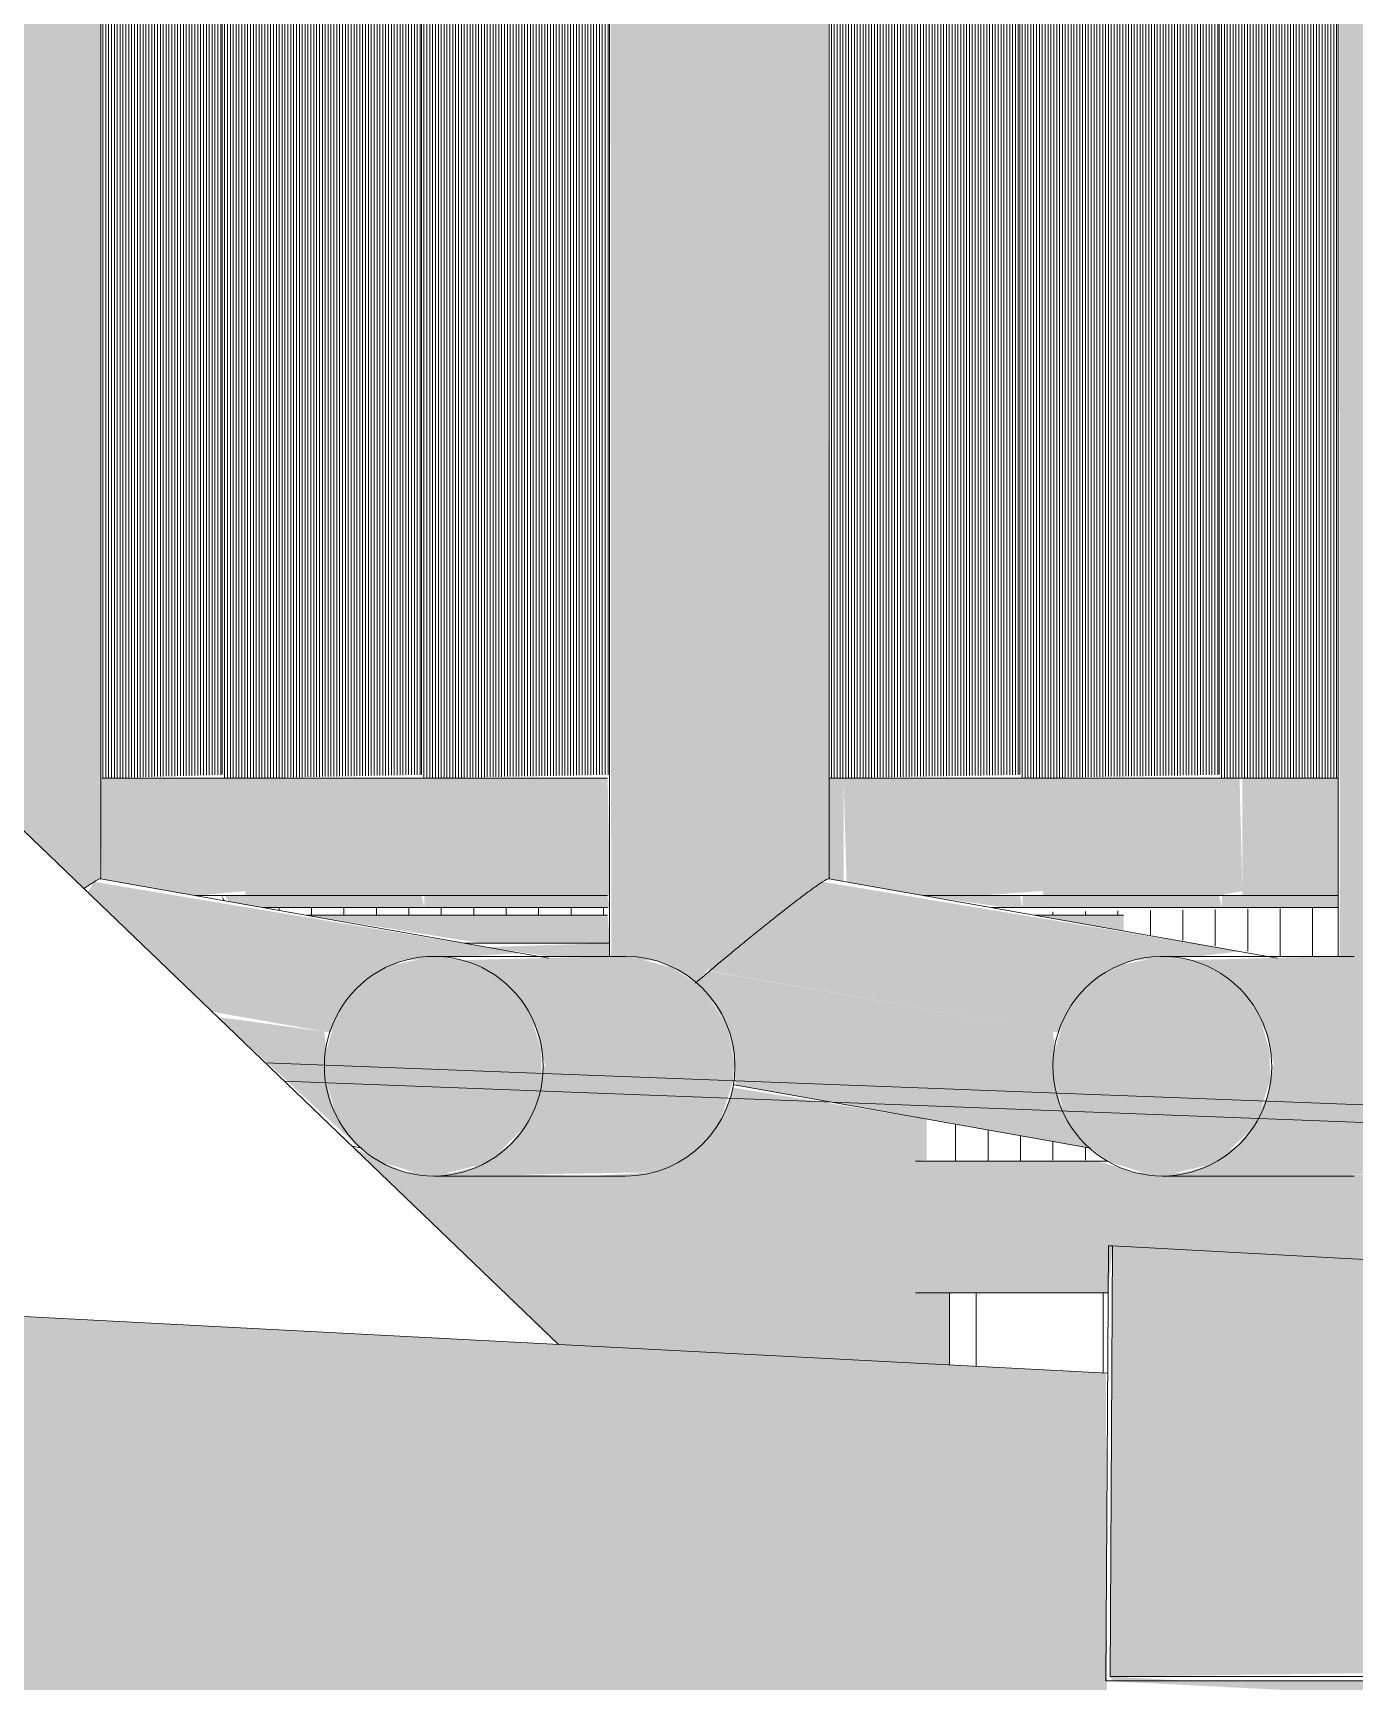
# Model space of a CAD drawing. Header units: millimetres. Extents: x -4612930 to -4329258, y -1064 to 30311.
# Drawn here: x -4531665 to -4531064, y 10997 to 11747 of the extents above; entities that cross this region are included whole.
import ezdxf

# ---------------------------------------------------------------- set-up
doc = ezdxf.new("R2010")
doc.units = ezdxf.units.MM
for name, color, linetype, lineweight in [('A-GENM', 13, 'Continuous', 5), ('A-GLAZ-CURT', 52, 'Continuous', 5), ('A-GLAZ-CWMG', 51, 'Continuous', 5), ('A-ROOF', 132, 'Continuous', 5), ('A-WALL', 113, 'Continuous', 5), ('A-WALL-PATT', 111, 'Continuous', 5), ('P-SANR-FIXT', 6, 'Continuous', 5), ('Q-SPCQ', 91, 'Continuous', 5), ('S-BEAM', 12, 'Continuous', 5)]:
    doc.layers.add(name, color=color, linetype=linetype, lineweight=lineweight)

# ---------------------------------------------------------------- blocks, each defined once
blk = doc.blocks.new('Downpipe - Tee Spreader - Downpipe - Tee Spreader-V38-SOUTH WEST')
at = {"layer": 'P-SANR-FIXT'}
for points in [[(-4531641.73, 11357.35), (-4531634.34, 11362.12), (-4531634.34, 15154.5), (-4531688.51, 15154.48), (-4531688.51, 11402.3), (-4531642.32, 11357.92)], [(-4531529.66, 11291.88), (-4531520.82, 11307.92), (-4531514.24, 11314.64), (-4531500.36, 11322.83), (-4531495.41, 11324.88), (-4531466.31, 11326.59), (-4531443.25, 11328.13), (-4531637.16, 11360.53), (-4531640.1, 11355.79), (-4531583.5, 11301.41), (-4531530.63, 11292.06)], [(-4531482.52, 11226.59), (-4531461.65, 11231.61), (-4531455.03, 11235.28), (-4531442.26, 11247.82), (-4531436.17, 11259.37), (-4531433.57, 11270.01), (-4531433.64, 11283.67), (-4531437.84, 11297.84), (-4531443.25, 11306.64), (-4531450.81, 11314.65), (-4531460.92, 11321.26), (-4531469.63, 11324.88), (-4531482.52, 11326.59), (-4531500.36, 11322.83), (-4531514.24, 11314.64), (-4531520.82, 11307.92), (-4531527.82, 11296.35), (-4531531.39, 11283.72), (-4531531.6, 11270.99), (-4531527.4, 11255.81), (-4531522.12, 11246.97), (-4531515.28, 11239.34), (-4531507.42, 11233.29), (-4531488.27, 11227.35)], [(-4531345.84, 11276.59), (-4531345.43, 11276.59), (-4531348.68, 11293.27), (-4531356.86, 11307.8), (-4531363.33, 11314.49), (-4531373.6, 11321.24), (-4531390.86, 11326.01), (-4531402.3, 11326.59), (-4531469.63, 11324.88), (-4531450.81, 11314.65), (-4531443.25, 11306.64), (-4531435.95, 11293.26), (-4531433.64, 11283.67), (-4531431.66, 11276.59), (-4531356.86, 11276.59)], [(-4531515.28, 11239.34), (-4531522.12, 11246.97), (-4531528.81, 11259.23), (-4531531.6, 11270.99), (-4531531.39, 11283.72), (-4531532.33, 11292.36), (-4531581.01, 11299.02), (-4531516.45, 11239.55)], [(-4531482.52, 11226.59), (-4531382.35, 11228.29), (-4531370.34, 11233.29), (-4531360.02, 11241.23), (-4531352.11, 11251.59), (-4531346.34, 11269.67), (-4531345.84, 11276.59), (-4531432.71, 11276.59), (-4531436.17, 11259.37), (-4531442.26, 11247.82), (-4531448.55, 11240.27), (-4531464.62, 11230.37), (-4531476.77, 11227.35)]]:
    blk.add_hatch(color=256, dxfattribs=at).paths.add_polyline_path(points)
for p, q in [((-4531634.14, 11361.79), (-4531634.14, 15154.79)), ((-4531430.17, 11325.82), (-4531634.27, 11361.95)), ((-4531395.24, 11326.59), (-4531482.52, 11326.59)), ((-4531519.7, 11240.12), (-4531515.27, 11239.33)), ((-4531482.52, 11226.59), (-4531395.24, 11226.59))]:
    blk.add_line(p, q, dxfattribs=at)
for centre, start_param, end_param in [((-4531482.52, 11276.59), 4.712389, 7.853982), ((-4531395.24, 11276.59), 4.712389, 6.283185), ((-4531482.52, 11276.59), 1.570796, 4.712389), ((-4531395.24, 11276.59), 3.141593, 4.712389)]:
    blk.add_ellipse(centre, major_axis=(0, 50), ratio=0.996184, start_param=start_param, end_param=end_param, dxfattribs=at)
blk.add_open_spline([(-4531641.45, 11357.59), (-4531640.87, 11358.01), (-4531639.24, 11359.15), (-4531636.15, 11361.24), (-4531634.72, 11361.96), (-4531634.34, 11361.95)], degree=3, knots=[0.35357, 0.35357, 0.35357, 0.35357, 0.375, 0.4166667, 0.5, 0.5, 0.5, 0.5], dxfattribs=at)
blk = doc.blocks.new('Downpipe - Tee Spreader - Downpipe - Tee Spreader-V39-SOUTH WEST')
at = {"layer": 'P-SANR-FIXT'}
h = blk.add_hatch(color=256, dxfattribs=at)
h.paths.add_polyline_path([(-4531363.33, 11314.49), (-4531356.86, 11321.24), (-4531356.86, 12487.77), (-4531402.3, 12487.65), (-4531401.74, 11326.59), (-4531381.18, 11324.4), (-4531369.6, 11319.32)])
h.paths.add_polyline_path([(-4531356.86, 14890.42), (-4531356.86, 15154.5), (-4531402.3, 15154.48), (-4531401.32, 14891.55), (-4531368.23, 14890.71)])
h = blk.add_hatch(color=256, dxfattribs=at)
h.paths.add_polyline_path([(-4531356.86, 11320), (-4531305.51, 11360.53), (-4531302.69, 11362.12), (-4531303.49, 12487.66), (-4531356.86, 12487.77), (-4531356.86, 11321.24)])
h.paths.add_polyline_path([(-4531302.69, 14889.03), (-4531302.69, 15154.5), (-4531356.86, 15154.48), (-4531355.45, 14890.38), (-4531305.2, 14889.09)])
for points in [[(-4531198.01, 11291.88), (-4531189.17, 11307.92), (-4531182.59, 11314.64), (-4531168.47, 11322.93), (-4531163.76, 11324.88), (-4531134.66, 11326.59), (-4531115.71, 11328.86), (-4531305.51, 11360.53), (-4531341.62, 11332.64), (-4531356.86, 11320), (-4531198.98, 11292.06)], [(-4531150.87, 11226.59), (-4531130, 11231.61), (-4531123.38, 11235.28), (-4531110.61, 11247.82), (-4531107.58, 11251.97), (-4531101.92, 11270.01), (-4531101.93, 11283.2), (-4531106.19, 11297.84), (-4531111.6, 11306.64), (-4531119.16, 11314.65), (-4531126.23, 11320), (-4531137.98, 11324.88), (-4531150.87, 11326.59), (-4531168.71, 11322.83), (-4531182.59, 11314.64), (-4531189.17, 11307.92), (-4531196.17, 11296.35), (-4531199.74, 11283.72), (-4531199.95, 11270.99), (-4531195.75, 11255.81), (-4531190.47, 11246.97), (-4531183.63, 11239.34), (-4531174.64, 11232.82), (-4531156.62, 11227.35)], [(-4531076.34, 11276.59), (-4531013.78, 11276.59), (-4531017.03, 11293.27), (-4531025.21, 11307.8), (-4531034.28, 11316.49), (-4531038.96, 11320), (-4531059.21, 11326.01), (-4531075.57, 11326.59), (-4531137.98, 11324.88), (-4531119.16, 11314.65), (-4531111.6, 11306.64), (-4531104.3, 11293.26), (-4531102.44, 11287.1), (-4531100.01, 11276.59), (-4531097.56, 11276.59)], [(-4531183.63, 11239.34), (-4531190.47, 11246.97), (-4531197.16, 11259.23), (-4531199.95, 11270.99), (-4531199.74, 11283.72), (-4531200.68, 11292.36), (-4531356.99, 11319.89), (-4531363.33, 11314.49), (-4531355.45, 11305.96), (-4531348.68, 11293.27), (-4531346.03, 11281.12), (-4531345.06, 11267.91), (-4531184.8, 11239.55)], [(-4531070.65, 11226.59), (-4531050.7, 11228.29), (-4531038.59, 11233.37), (-4531028.37, 11241.23), (-4531020.46, 11251.59), (-4531014.62, 11270.22), (-4531014.62, 11276.59), (-4531101.06, 11276.59), (-4531102.76, 11263.65), (-4531110.61, 11247.82), (-4531116.9, 11240.27), (-4531132.97, 11230.37), (-4531145.12, 11227.35), (-4531150.87, 11226.59), (-4531075.57, 11226.59)]]:
    blk.add_hatch(color=256, dxfattribs=at).paths.add_polyline_path(points)
for p, q in [((-4531402.49, 12487.74), (-4531402.49, 11326.42)), ((-4531302.49, 11361.79), (-4531302.49, 12489.02)), ((-4531098.52, 11325.82), (-4531302.62, 11361.95)), ((-4531063.59, 11326.59), (-4531150.87, 11326.59)), ((-4531345.84, 11268.05), (-4531183.62, 11239.33)), ((-4531150.87, 11226.59), (-4531063.59, 11226.59))]:
    blk.add_line(p, q, dxfattribs=at)
for start_param, end_param in [(5.499217, 7.853982), (4.712389, 5.497787), (1.570796, 4.712389)]:
    blk.add_ellipse((-4531150.87, 11276.59), major_axis=(0, 50), ratio=0.996184, start_param=start_param, end_param=end_param, dxfattribs=at)
blk.add_open_spline([(-4531356.86, 11320), (-4531352.51, 11323.74), (-4531345.92, 11329.14), (-4531337.42, 11336.1), (-4531332.33, 11340.22), (-4531328.43, 11343.31), (-4531324.68, 11346.31), (-4531320.27, 11349.75), (-4531315.53, 11353.37), (-4531311.42, 11356.44), (-4531308.02, 11358.86), (-4531304.5, 11361.24), (-4531303.07, 11361.96), (-4531302.69, 11361.95)], degree=3, knots=[0, 0, 0, 0, 0.0833333, 0.125, 0.1666667, 0.1875, 0.2083333, 0.25, 0.2916667, 0.3333333, 0.375, 0.4166667, 0.5, 0.5, 0.5, 0.5], dxfattribs=at)
blk.add_open_spline([(-4531363.42, 11314.4), (-4531361.26, 11316.24), (-4531359.06, 11318.1), (-4531356.86, 11320)], degree=3, dxfattribs=at)
blk = doc.blocks.new('Downpipe - Tee Spreader - Downpipe - Tee Spreader-V40-SOUTH WEST')
at = {"layer": 'P-SANR-FIXT'}
h = blk.add_hatch(color=256, dxfattribs=at)
h.paths.add_polyline_path([(-4531031.68, 11314.49), (-4531025.21, 11320), (-4531025.21, 12479.27), (-4531070.65, 12479.16), (-4531070.09, 11326.59), (-4531049.53, 11324.4), (-4531034.28, 11316.49)])
h.paths.add_polyline_path([(-4531025.21, 14881.92), (-4531025.21, 15154.51), (-4531070.65, 15154.48), (-4531069.66, 14883.06), (-4531036.56, 14882.21)])
blk.add_line((-4531070.84, 12479.25), (-4531070.84, 11326.42), dxfattribs=at)
blk = doc.blocks.new('Static Line_Sayfa_Metal Deck_Pan Mount - Up to 15 _ pitch - Max 2 Users-1848369-SOUTH WEST')
at = {"layer": 'Q-SPCQ'}
for p, q in [((-4530797.26, 11248.87), (-4531559.32, 11278.18)), ((-4531550.64, 11269.84), (-4530797.57, 11240.88))]:
    blk.add_line(p, q, dxfattribs=at)
blk = doc.blocks.new('Rectangular Mullion - Frame_Framed Facade_Danpal_DPANMF BT1-2852219-SOUTH WEST')
at = {"layer": 'A-GLAZ-CWMG'}
for points in [[(-4531263.17, 11173.37), (-4531175.55, 11173.37), (-4531173.53, 11194.75), (-4531002.78, 11185.64), (-4531002.78, 11233.37), (-4531038.69, 11233.29), (-4531057.85, 11227.35), (-4531075.57, 11226.59), (-4531163.76, 11228.29), (-4531180.08, 11233.37), (-4531263.17, 11233.37), (-4531263.17, 11186.66)], [(-4530992.97, 11186.66), (-4530988.64, 11186.66), (-4530989.83, 11230.77), (-4530992.97, 11229.03), (-4530992.97, 11194.75)]]:
    blk.add_hatch(color=256, dxfattribs=at).paths.add_polyline_path(points)
h = blk.add_hatch(color=256, dxfattribs=at)
h.paths.add_polyline_path([(-4530992.97, 11186.66), (-4530995.24, 11233.37), (-4531002.78, 11233.37), (-4531000.63, 11185.52), (-4530992.61, 11185.1)])
h.paths.add_polyline_path([(-4530988.93, 11184.9), (-4530989.92, 11186.66), (-4530989.92, 11184.95)])
for p, q in [((-4531175.76, 11233.37), (-4531263.17, 11233.37)), ((-4531002.78, 11233.37), (-4531038.59, 11233.37)), ((-4531002.78, 11233.37), (-4531002.78, 11185.64)), ((-4530992.97, 11186.66), (-4530992.97, 11233.37)), ((-4530989.32, 11232.27), (-4530992.97, 11232.27)), ((-4530988.3, 11232.27), (-4530989.32, 11232.27)), ((-4530989.32, 11232.27), (-4530989.32, 11230.77)), ((-4530988.3, 11184.87), (-4530988.3, 11232.27)), ((-4530989.32, 11230.77), (-4530992.97, 11230.77)), ((-4530989.32, 11230.77), (-4530988.64, 11230.77)), ((-4530988.64, 11230.77), (-4530988.64, 11186.66)), ((-4530988.64, 11186.66), (-4530992.97, 11186.66)), ((-4531175.34, 11173.37), (-4531263.17, 11173.37))]:
    blk.add_line(p, q, dxfattribs=at)
blk = doc.blocks.new('MulticellPanel_Polycarbonate_Danpal_1040w - Opal-1262872-SOUTH WEST')
at = {"layer": 'A-GENM'}
h = blk.add_hatch(dxfattribs=at)
h.set_pattern_fill('FP_42', color=256, style=0, pattern_type=2)
h.set_pattern_definition([(90, (-4531848.421, 12930.012), (14.772, -9e-16), [])])
h.paths.add_polyline_path([(-4531403.38, 11345.34), (-4531402.3, 11345.34), (-4531403.66, 11348.83), (-4531560.18, 11348.83), (-4531540.49, 11345.34), (-4531403.66, 11345.34)])
blk = doc.blocks.new('MulticellPanel_Polycarbonate_Danpal_1040w - Opal-2897713-SOUTH WEST')
at = {"layer": 'A-GENM'}
h = blk.add_hatch(dxfattribs=at)
h.set_pattern_fill('FP_43', color=256, style=0, pattern_type=2)
h.set_pattern_definition([(90, (-4531171.103, 12930.012), (14.772, -9e-16), [])])
h.paths.add_polyline_path([(-4531258.18, 11233.37), (-4531176.63, 11233.94), (-4531186.09, 11239.77), (-4531258.18, 11252.53), (-4531258.18, 11233.94)])
h.paths.add_polyline_path([(-4531070.65, 11326.59), (-4531070.65, 11348.83), (-4531215.81, 11346.58), (-4531205.19, 11345.34), (-4531168.47, 11345.34), (-4531167.96, 11338.11), (-4531097.56, 11326.59), (-4531075.57, 11326.59)])
blk = doc.blocks.new('MulticellPanel_Polycarbonate_Danpal_1040w - Opal-V132-SOUTH WEST')
at = {"layer": 'A-GENM'}
h = blk.add_hatch(dxfattribs=at)
h.set_pattern_fill('FP_44', color=256, style=0, pattern_type=2)
h.set_pattern_definition([(90, (-4531079.397, 13105.475), (1.309, -8e-17), [])])
h.paths.add_polyline_path([(-4531070.65, 11407.73), (-4531070.65, 12471.04), (-4531124.52, 12471.04), (-4531124.52, 11407.73), (-4531075.57, 11407.73)])
blk = doc.blocks.new('FP_134-SOUTH WEST')
at = {"layer": 'A-GENM'}
blk.add_line((-4531125.03, 11409.32), (-4531125.03, 12471.09), dxfattribs=at)
blk = doc.blocks.new('MulticellPanel_Polycarbonate_Danpal_1040w - Opal-V133-SOUTH WEST')
at = {"layer": 'A-GENM'}
h = blk.add_hatch(dxfattribs=at)
h.set_pattern_fill('FP_45', color=256, style=0, pattern_type=2)
h.set_pattern_definition([(90, (-4531170.165, 13105.475), (1.309, -8e-17), [])])
h.paths.add_polyline_path([(-4531215.29, 11407.73), (-4531125.04, 11409.32), (-4531125.04, 12471.35), (-4531215.29, 12473.66), (-4531215.29, 11409.32)])
blk.add_blockref('FP_134-SOUTH WEST', (0, 0), dxfattribs=at)
blk = doc.blocks.new('FP_135-SOUTH WEST')
at = {"layer": 'A-GENM'}
blk.add_line((-4531215.8, 11409.32), (-4531215.8, 12473.41), dxfattribs=at)
blk = doc.blocks.new('MulticellPanel_Polycarbonate_Danpal_1040w - Pearl Green-1262874-SOUTH WEST')
at = {"layer": 'A-GENM'}
h = blk.add_hatch(dxfattribs=at)
h.set_pattern_fill('FP_46', color=256, style=0, pattern_type=2)
h.set_pattern_definition([(90, (-4531260.932, 13105.475), (1.309, -8e-17), [])])
h.paths.add_polyline_path([(-4531302.69, 11407.73), (-4531215.81, 11409.32), (-4531215.81, 12473.67), (-4531302.69, 12475.9), (-4531302.69, 11409.32)])
blk.add_blockref('FP_135-SOUTH WEST', (0, 0), dxfattribs=at)
blk = doc.blocks.new('MulticellPanel_Polycarbonate_Danpal_1040w - Pearl Green-V137-SOUTH WEST')
at = {"layer": 'A-GENM'}
h = blk.add_hatch(dxfattribs=at)
h.set_pattern_fill('FP_47', color=256, style=0, pattern_type=2)
h.set_pattern_definition([(90, (-4531442.467, 13105.475), (1.309, -8e-17), [])])
h.paths.add_polyline_path([(-4531487.59, 11407.73), (-4531402.3, 11409.32), (-4531403.38, 12478.48), (-4531487.59, 12480.63), (-4531487.59, 11409.32)])
blk = doc.blocks.new('FP_138-SOUTH WEST')
at = {"layer": 'A-GENM'}
blk.add_line((-4531488.1, 11409.32), (-4531488.1, 12480.39), dxfattribs=at)
blk = doc.blocks.new('MulticellPanel_Polycarbonate_Danpal_1040w - Blue-1262870-SOUTH WEST')
at = {"layer": 'A-GENM'}
h = blk.add_hatch(dxfattribs=at)
h.set_pattern_fill('FP_48', color=256, style=0, pattern_type=2)
h.set_pattern_definition([(90, (-4531533.234, 13105.475), (1.309, -8e-17), [])])
h.paths.add_polyline_path([(-4531568.26, 11407.73), (-4531488.11, 11409.32), (-4531488.11, 12480.65), (-4531578.36, 12482.96), (-4531578.36, 11407.73), (-4531575.99, 11407.73)])
blk.add_blockref('FP_138-SOUTH WEST', (0, 0), dxfattribs=at)
blk = doc.blocks.new('FP_140-SOUTH WEST')
at = {"layer": 'A-GENM'}
blk.add_line((-4531578.87, 11409.32), (-4531578.87, 12482.71), dxfattribs=at)
blk = doc.blocks.new('MulticellPanel_Polycarbonate_Danpal_1040w - Blue-V139-SOUTH WEST')
at = {"layer": 'A-GENM'}
h = blk.add_hatch(dxfattribs=at)
h.set_pattern_fill('FP_49', color=256, style=0, pattern_type=2)
h.set_pattern_definition([(90, (-4531624.002, 13105.475), (1.309, -8e-17), [])])
h.paths.add_polyline_path([(-4531633.53, 11407.73), (-4531578.88, 11409.32), (-4531578.88, 12482.97), (-4531634.34, 12484.39), (-4531634.34, 11407.73)])
blk.add_blockref('FP_140-SOUTH WEST', (0, 0), dxfattribs=at)
blk = doc.blocks.new('Rectangular Mullion - Frame_Framed Facade_Danpal_DPANMF BT1-1887959-SOUTH WEST')
at = {"layer": 'A-GLAZ-CWMG'}
for points in [[(-4531106.69, 11354.33), (-4531070.65, 11354.33), (-4531070.65, 11407.73), (-4531114.42, 11407.73), (-4531114.42, 11354.33), (-4531109.21, 11354.33)], [(-4531111.6, 11348.83), (-4531070.65, 11348.83), (-4531070.65, 11354.33), (-4531123.71, 11354.33), (-4531123.71, 11348.83), (-4531115.71, 11348.83)]]:
    blk.add_hatch(color=256, dxfattribs=at).paths.add_polyline_path(points)
for p, q in [((-4531114.42, 11407.73), (-4531070.65, 11407.73)), ((-4531114.42, 11354.33), (-4531070.65, 11354.33)), ((-4531123.71, 11348.83), (-4531070.65, 11348.83))]:
    blk.add_line(p, q, dxfattribs=at)
blk = doc.blocks.new('Rectangular Mullion - Frame_Framed Facade_Danpal_DPANMF BT1-1113569-SOUTH WEST')
at = {"layer": 'A-GLAZ-CWMG'}
for points in [[(-4531125.04, 11354.33), (-4531114.42, 11356.33), (-4531115.71, 11407.73), (-4531205.19, 11407.73), (-4531205.19, 11354.33), (-4531127.77, 11354.33)], [(-4531151.83, 11348.83), (-4531123.71, 11348.83), (-4531125.04, 11354.33), (-4531214.47, 11354.33), (-4531214.47, 11348.83), (-4531152.06, 11348.83)]]:
    blk.add_hatch(color=256, dxfattribs=at).paths.add_polyline_path(points)
for p, q in [((-4531205.19, 11407.73), (-4531114.42, 11407.73)), ((-4531205.19, 11354.33), (-4531114.42, 11354.33)), ((-4531214.47, 11348.83), (-4531123.71, 11348.83))]:
    blk.add_line(p, q, dxfattribs=at)
blk = doc.blocks.new('Rectangular Mullion - Frame_Framed Facade_Danpal_DPANMF BT1-V162-SOUTH WEST')
at = {"layer": 'A-GLAZ-CWMG'}
for points in [[(-4531233.53, 11354.33), (-4531205.19, 11356.33), (-4531205.19, 11407.73), (-4531295.96, 11407.73), (-4531294.61, 11360.53), (-4531259.6, 11354.33), (-4531235.92, 11354.33)], [(-4531218.54, 11348.83), (-4531214.47, 11348.83), (-4531215.81, 11354.33), (-4531259.6, 11354.33), (-4531222.12, 11348.83)]]:
    blk.add_hatch(color=256, dxfattribs=at).paths.add_polyline_path(points)
for p, q in [((-4531295.96, 11407.73), (-4531205.19, 11407.73)), ((-4531259.6, 11354.33), (-4531205.19, 11354.33)), ((-4531228.53, 11348.83), (-4531214.47, 11348.83))]:
    blk.add_line(p, q, dxfattribs=at)
blk = doc.blocks.new('Rectangular Mullion - Frame_Framed Facade_Danpal_DPANMF BT1-V163-SOUTH WEST')
at = {"layer": 'A-GLAZ-CWMG'}
blk.add_hatch(color=256, dxfattribs=at).paths.add_polyline_path([(-4531295.96, 11360.76), (-4531295.96, 11407.73), (-4531302.69, 11407.73), (-4531302.69, 11361.95)])
blk.add_line((-4531302.72, 11407.73), (-4531295.96, 11407.73), dxfattribs=at)
blk = doc.blocks.new('Rectangular Mullion - Frame_Framed Facade_Danpal_DPANMF BT1-V164-SOUTH WEST')
at = {"layer": 'A-GLAZ-CWMG'}
for points in [[(-4531417.46, 11354.33), (-4531402.3, 11354.33), (-4531403.38, 11407.73), (-4531477.49, 11407.73), (-4531477.49, 11354.33), (-4531419.65, 11354.33)], [(-4531403.38, 11348.83), (-4531402.3, 11348.83), (-4531403.66, 11354.33), (-4531486.78, 11354.33), (-4531486.78, 11348.83), (-4531403.66, 11348.83)]]:
    blk.add_hatch(color=256, dxfattribs=at).paths.add_polyline_path(points)
for p, q in [((-4531477.49, 11407.73), (-4531403.38, 11407.73)), ((-4531477.49, 11354.33), (-4531403.38, 11354.33)), ((-4531486.78, 11348.83), (-4531403.38, 11348.83))]:
    blk.add_line(p, q, dxfattribs=at)
blk = doc.blocks.new('Rectangular Mullion - Frame_Framed Facade_Danpal_DPANMF BT1-V165-SOUTH WEST')
at = {"layer": 'A-GLAZ-CWMG'}
for points in [[(-4531518.4, 11354.33), (-4531477.49, 11354.33), (-4531477.49, 11407.73), (-4531568.26, 11407.73), (-4531568.26, 11354.33), (-4531518.45, 11354.33)], [(-4531505.67, 11348.83), (-4531486.78, 11348.83), (-4531488.11, 11354.33), (-4531577.54, 11354.33), (-4531575.99, 11351.63), (-4531560.18, 11348.83), (-4531505.83, 11348.83)]]:
    blk.add_hatch(color=256, dxfattribs=at).paths.add_polyline_path(points)
for p, q in [((-4531568.26, 11407.73), (-4531477.49, 11407.73)), ((-4531568.26, 11354.33), (-4531477.49, 11354.33)), ((-4531560.18, 11348.83), (-4531486.78, 11348.83))]:
    blk.add_line(p, q, dxfattribs=at)
blk = doc.blocks.new('Rectangular Mullion - Frame_Framed Facade_Danpal_DPANMF BT1-V166-SOUTH WEST')
at = {"layer": 'A-GLAZ-CWMG'}
for points in [[(-4531589.49, 11354.33), (-4531568.26, 11356.33), (-4531568.26, 11407.73), (-4531634.34, 11407.73), (-4531633.53, 11361.81), (-4531591.25, 11354.33)], [(-4531577.54, 11351.9), (-4531579.28, 11354.33), (-4531578.36, 11352.05), (-4531577.91, 11351.97)]]:
    blk.add_hatch(color=256, dxfattribs=at).paths.add_polyline_path(points)
for p, q in [((-4531633.53, 11407.73), (-4531568.26, 11407.73)), ((-4531591.25, 11354.33), (-4531568.26, 11354.33))]:
    blk.add_line(p, q, dxfattribs=at)
blk = doc.blocks.new('GT01 - GT01-2642391-SOUTH WEST')
at = {"layer": 'A-GENM'}
for points in [[(-4499486.7, 9490.44), (-4499488.22, 9503.41), (-4531173.53, 11194.75), (-4531174.64, 10998.72), (-4531009.86, 11000.89), (-4530823.73, 11155.46), (-4530827.13, 11160.39), (-4530828.98, 11158.92), (-4530847.74, 11164.47), (-4499488.22, 9490.52)], [(-4499488.22, 9305.29), (-4499328.93, 9305.29), (-4531015.83, 10996.72), (-4531174.64, 10996.62), (-4530361.1, 10955.29), (-4530278.55, 10951.12), (-4530278.55, 10948.79), (-4527434.19, 10799.06), (-4527413.49, 10797.95), (-4527413.49, 10795.85), (-4517671.08, 10277.91), (-4517588.53, 10273.74), (-4517588.53, 10271.4), (-4514234.35, 10094.46), (-4514151.8, 10090.29), (-4514151.8, 10087.95), (-4512487.04, 10001.19), (-4512404.49, 9997.02), (-4512404.49, 9994.68), (-4510781.92, 9910.17), (-4510699.37, 9906), (-4510699.37, 9903.66), (-4507200.6, 9719), (-4507118.04, 9714.83), (-4507118.04, 9712.49), (-4504934.39, 9598.03), (-4504851.84, 9593.86), (-4504851.84, 9591.52), (-4501724.19, 9426.67), (-4501641.64, 9422.5), (-4501641.64, 9420.17), (-4499489.64, 9305.29)]]:
    blk.add_hatch(color=256, dxfattribs=at).paths.add_polyline_path(points)
h = blk.add_hatch(color=256, dxfattribs=at)
h.paths.add_polyline_path([(-4531137.18, 10996.72), (-4531174.64, 10998.72), (-4531173.53, 10996.72)])
h.paths.add_polyline_path([(-4530828.98, 11158.92), (-4530828.98, 11160.96), (-4530832, 11159.49)])
for p, q in [((-4531175.43, 11194.75), (-4531176.55, 10996.72)), ((-4531173.53, 11194.75), (-4531175.43, 11194.75)), ((-4531174.64, 10998.72), (-4531173.53, 11194.75)), ((-4499486.63, 9503.33), (-4531173.53, 11194.75)), ((-4531176.55, 10996.72), (-4531015.83, 10996.72)), ((-4531015.82, 10998.72), (-4531174.64, 10998.72))]:
    blk.add_line(p, q, dxfattribs=at)
blk = doc.blocks.new('Structural Framing 10 - Structural Framing 1-2898566-SOUTH WEST')
at = {"layer": 'S-BEAM'}
h = blk.add_hatch(color=256, dxfattribs=at)
h.paths.add_polyline_path([(-4531431.66, 11332.64), (-4531402.3, 11332.64), (-4531403.38, 11345.34), (-4531540.49, 11345.34), (-4531460.92, 11332.64), (-4531433.57, 11332.64)])
h.paths.add_polyline_path([(-4531168.47, 11338.2), (-4531168.47, 11345.34), (-4531208.84, 11345.34), (-4531173.24, 11339.04)])
for points in [[(-4531402.3, 11326.59), (-4531402.3, 11332.64), (-4531458.65, 11330.86), (-4531430.23, 11326.59)], [(-4531247.73, 11140.56), (-4531247.73, 11173.37), (-4531263.17, 11173.37), (-4531263.17, 11233.37), (-4531258.18, 11233.94), (-4531258.18, 11252.53), (-4531346.71, 11266.89), (-4531347.13, 11263.65), (-4531352.11, 11251.59), (-4531360.02, 11241.23), (-4531370.34, 11233.29), (-4531382.35, 11228.29), (-4531411.13, 11226.59), (-4531495.41, 11228.29), (-4531508.28, 11233.94), (-4531519.71, 11240.12), (-4531425.79, 11149.89), (-4531263.17, 11141.37)]]:
    blk.add_hatch(color=256, dxfattribs=at).paths.add_polyline_path(points)
for p, q in [((-4531540.49, 11345.34), (-4531403.38, 11345.34)), ((-4531208.84, 11345.34), (-4531168.47, 11345.34)), ((-4531402.3, 11332.64), (-4531468.74, 11332.64)), ((-4531247.73, 11173.37), (-4531247.73, 11140.56))]:
    blk.add_line(p, q, dxfattribs=at)

msp = doc.modelspace()

# ---------------------------------------------------------------- hatches: boundary and pattern name
at = {"layer": 'A-ROOF'}
msp.add_hatch(color=256, dxfattribs=at).paths.add_polyline_path([(-4531175.12, 10726.19), (-4531176.55, 11136.83), (-4538160.61, 11502.85), (-4538160.61, 11092.29), (-4531230.77, 10729.11)])
at = {"layer": 'A-WALL-PATT'}
h = msp.add_hatch(dxfattribs=at)
h.set_pattern_fill('FP_105', color=256, style=0, pattern_type=2)
h.set_pattern_definition([(90, (-4531293.43, 5200), (-57.825, 4e-15), [])])
h.paths.add_polyline_path([(-4531175.75, 11136.78), (-4531176.55, 11173.37), (-4531247.73, 11173.37), (-4531247.73, 11140.56), (-4531176.55, 11136.83)])
h.paths.add_polyline_path([(-4531119.78, 15445.42), (-4531119.78, 15651.16), (-4531293.43, 15651.16), (-4531293.43, 15460.79), (-4531136.96, 15446.94)])
h.paths.add_polyline_path([(-4531119.78, 15806.57), (-4531119.78, 15900), (-4531293.43, 15900), (-4531293.43, 15806.57), (-4531230.77, 15806.57)])
h = msp.add_hatch(dxfattribs=at)
h.set_pattern_fill('FP_5', color=256, style=0, pattern_type=2)
h.set_pattern_definition([(90, (-4529027.68, 7600), (-333, 2e-14), [])])
h.paths.add_polyline_path([(-4531425.79, 11149.89), (-4535908.24, 15456.46), (-4536026.59, 15458.49), (-4536026.59, 15487.54), (-4536034.26, 15488.22), (-4536057.36, 15224.22), (-4538164.28, 15408.56), (-4538164.28, 12501.58), (-4538160.61, 12501.61), (-4538160.61, 11502.85), (-4531460.92, 11151.73)])
h.paths.add_polyline_path([(-4535943.64, 15458.46), (-4535910.32, 15458.46), (-4535931.97, 15479.27), (-4536024.58, 15487.37), (-4536024.58, 15458.46), (-4536017.61, 15458.46)])

# ---------------------------------------------------------------- linework, layer by layer
at = {"layer": 'A-ROOF'}
msp.add_line((-4531175.75, 11136.78), (-4538160.61, 11502.85), dxfattribs=at)
at = {"layer": 'A-WALL'}
msp.add_line((-4531425.79, 11149.89), (-4535908.24, 15456.46), dxfattribs=at)

# ---------------------------------------------------------------- block references
at = {"layer": 'A-GENM'}
msp.add_blockref('GT01 - GT01-2642391-SOUTH WEST', (0, 0), dxfattribs=at)
at = {"layer": 'A-GLAZ-CURT'}
for name in ['MulticellPanel_Polycarbonate_Danpal_1040w - Blue-V139-SOUTH WEST', 'MulticellPanel_Polycarbonate_Danpal_1040w - Blue-1262870-SOUTH WEST', 'MulticellPanel_Polycarbonate_Danpal_1040w - Pearl Green-V137-SOUTH WEST', 'MulticellPanel_Polycarbonate_Danpal_1040w - Pearl Green-1262874-SOUTH WEST', 'MulticellPanel_Polycarbonate_Danpal_1040w - Opal-V133-SOUTH WEST', 'MulticellPanel_Polycarbonate_Danpal_1040w - Opal-V132-SOUTH WEST', 'MulticellPanel_Polycarbonate_Danpal_1040w - Opal-1262872-SOUTH WEST', 'MulticellPanel_Polycarbonate_Danpal_1040w - Opal-2897713-SOUTH WEST']:
    msp.add_blockref(name, (0, 0), dxfattribs=at)
at = {"layer": 'A-GLAZ-CWMG'}
for name in ['Rectangular Mullion - Frame_Framed Facade_Danpal_DPANMF BT1-V166-SOUTH WEST', 'Rectangular Mullion - Frame_Framed Facade_Danpal_DPANMF BT1-V165-SOUTH WEST', 'Rectangular Mullion - Frame_Framed Facade_Danpal_DPANMF BT1-V164-SOUTH WEST', 'Rectangular Mullion - Frame_Framed Facade_Danpal_DPANMF BT1-V163-SOUTH WEST', 'Rectangular Mullion - Frame_Framed Facade_Danpal_DPANMF BT1-V162-SOUTH WEST', 'Rectangular Mullion - Frame_Framed Facade_Danpal_DPANMF BT1-1113569-SOUTH WEST', 'Rectangular Mullion - Frame_Framed Facade_Danpal_DPANMF BT1-1887959-SOUTH WEST', 'Rectangular Mullion - Frame_Framed Facade_Danpal_DPANMF BT1-2852219-SOUTH WEST']:
    msp.add_blockref(name, (0, 0), dxfattribs=at)
at = {"layer": 'P-SANR-FIXT'}
for name in ['Downpipe - Tee Spreader - Downpipe - Tee Spreader-V38-SOUTH WEST', 'Downpipe - Tee Spreader - Downpipe - Tee Spreader-V39-SOUTH WEST', 'Downpipe - Tee Spreader - Downpipe - Tee Spreader-V40-SOUTH WEST']:
    msp.add_blockref(name, (0, 0), dxfattribs=at)
at = {"layer": 'Q-SPCQ'}
msp.add_blockref('Static Line_Sayfa_Metal Deck_Pan Mount - Up to 15 _ pitch - Max 2 Users-1848369-SOUTH WEST', (0, 0), dxfattribs=at)
at = {"layer": 'S-BEAM'}
msp.add_blockref('Structural Framing 10 - Structural Framing 1-2898566-SOUTH WEST', (0, 0), dxfattribs=at)

doc.saveas('drawing.dxf')
